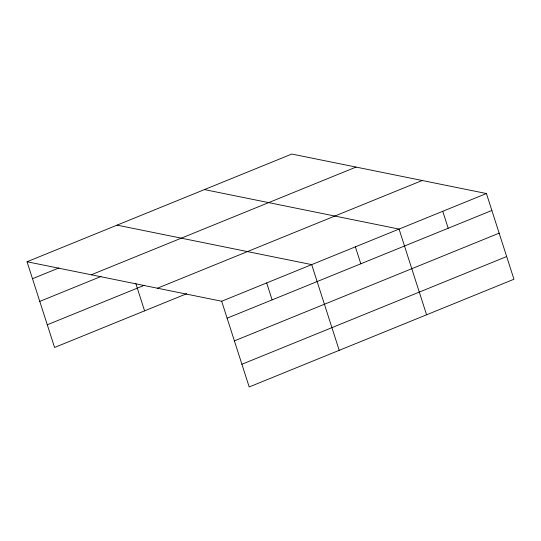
<?xml version="1.0" encoding="UTF-8"?>
<svg xmlns="http://www.w3.org/2000/svg" width="541" height="541" viewBox="0 0 541 541"><rect width="100%" height="100%" fill="white"/><g stroke="black" fill="none" stroke-linecap="round" stroke-linejoin="round"><path stroke-width="0.81" d="M27.05 261.756L291.809 154.043L486.427 193.529L513.95 279.244L249.191 386.957L221.675 301.242L27.05 261.756L54.573 347.471L186.713 293.709M32.487 278.703L58.874 267.964M91.273 274.787L356.032 167.074M39.777 301.398L101.079 276.451M47.283 324.776L144.319 285.296M157.445 288.211L422.203 180.498M221.675 301.242L486.427 193.529M227.112 318.182L491.87 210.469M234.402 340.877L499.154 233.164M241.908 364.262L506.667 256.549M204.437 189.587L399.062 229.073L426.578 314.788M117.066 225.137L311.69 264.617L339.214 350.331M442.748 211.301L448.185 228.241M355.376 246.845L360.813 263.792M266.679 282.929L272.123 299.876M135.798 283.477L144.589 310.852"/></g></svg>
